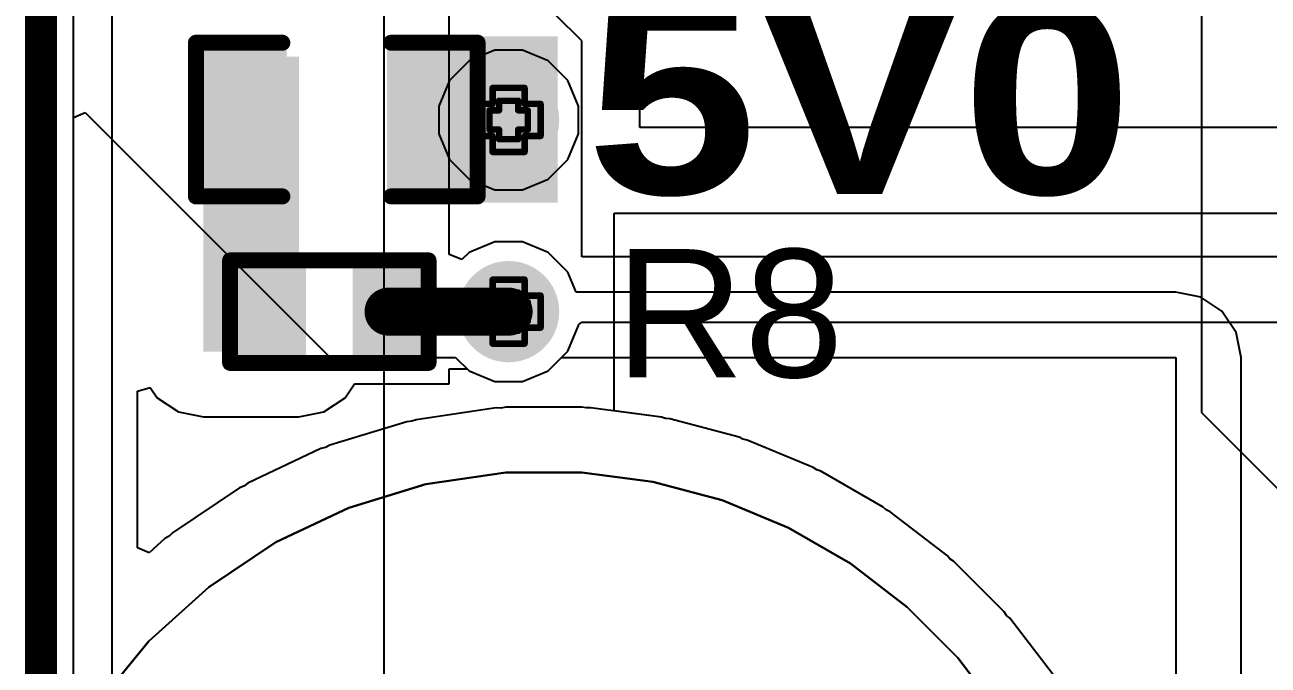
# Model space of a CAD drawing. Header units: inches. Extents: x -3 to 5259, y -3 to 5282.
# Drawn here: x -2.85 to 7.02, y 4.08 to 9.16 of the extents above; entities that cross this region are included whole.
import ezdxf

# ---------------------------------------------------------------- set-up
doc = ezdxf.new("R2010")
doc.units = ezdxf.units.IN
for name, color, linetype in [('Board Outline', 216, 'Continuous'), ('Bottom Layer', 5, 'Continuous'), ('Bottom Solder', 6, 'Continuous'), ('Drill Drawing', 1, 'Continuous'), ('Layer 1', 16, 'Continuous'), ('Layer 2', 76, 'Continuous'), ('Top Layer', 1, 'Continuous'), ('Top Overlay', 2, 'Continuous'), ('Top Paste', 8, 'Continuous'), ('Top Solder', 216, 'Continuous'), ('Via Holes', 16, 'Continuous')]:
    doc.layers.add(name, color=color, linetype=linetype)
doc.styles.add('Arial', font='', dxfattribs={"height": 0.2})
doc.styles.add('Arial Black_Bold', font='', dxfattribs={"height": 0.2})
doc.styles.get('Arial').set_extended_font_data('Arial')
doc.styles.get('Arial Black_Bold').set_extended_font_data('Arial Black', bold=True)

# ---------------------------------------------------------------- blocks, each defined once
blk = doc.blocks.new('R___0402_152')
at = {"layer": 'Top Layer'}
for points in [[(-0.6985, -0.3175), (-0.6985, 0.3175), (-0.2413, 0.3175), (-0.2413, -0.3175)], [(0.2413, -0.3175), (0.2413, 0.3175), (0.6985, 0.3175), (0.6985, -0.3175)]]:
    blk.add_hatch(color=1, dxfattribs=at).paths.add_polyline_path(points)
at = {"layer": 'Top Paste'}
for points in [[(-0.6985, -0.3175), (-0.6985, 0.3175), (-0.2413, 0.3175), (-0.2413, -0.3175)], [(0.2413, -0.3175), (0.2413, 0.3175), (0.6985, 0.3175), (0.6985, -0.3175)]]:
    blk.add_hatch(color=8, dxfattribs=at).paths.add_polyline_path(points)
at = {"layer": 'Top Solder'}
for points in [[(-0.7535, -0.3725), (-0.7535, 0.3725), (-0.1863, 0.3725), (-0.1863, -0.3725)], [(0.1863, -0.3725), (0.1863, 0.3725), (0.7535, 0.3725), (0.7535, -0.3725)]]:
    blk.add_hatch(color=216, dxfattribs=at).paths.add_polyline_path(points)
at = {"layer": 'Top Overlay'}
for points in [[(0.7874, 0.4064, 0.127, 0.127, 0), (-0.7874, 0.4064, 0.127, 0.127, 0)], [(-0.7874, 0.4064, 0.127, 0.127, 0), (-0.7874, -0.4064, 0.127, 0.127, 0)], [(0.7874, 0.4064, 0.127, 0.127, 0), (0.7874, -0.4064, 0.127, 0.127, 0)], [(0.7874, -0.4064, 0.127, 0.127, 0), (-0.7874, -0.4064, 0.127, 0.127, 0)], [(0.8128, -0.4318, 0.00323, 0.00323, 0), (-0.8128, -0.4318, 0.00323, 0.00323, 0)]]:
    blk.add_lwpolyline(points, format="xyseb", dxfattribs=at)
for points in [[(-0.8191, 0.4064, 0.0635, 0.0635, 1), (-0.7556, 0.4064, 0.0635, 0.0635, 1)], [(-0.8191, 0.4064, 0.0635, 0.0635, 1), (-0.7556, 0.4064, 0.0635, 0.0635, 1)], [(0.7556, 0.4064, 0.0635, 0.0635, 1), (0.8191, 0.4064, 0.0635, 0.0635, 1)], [(0.7556, 0.4064, 0.0635, 0.0635, 1), (0.8191, 0.4064, 0.0635, 0.0635, 1)], [(-0.8191, -0.4064, 0.0635, 0.0635, 1), (-0.7556, -0.4064, 0.0635, 0.0635, 1)], [(-0.8191, -0.4064, 0.0635, 0.0635, 1), (-0.7556, -0.4064, 0.0635, 0.0635, 1)], [(0.7556, -0.4064, 0.0635, 0.0635, 1), (0.8191, -0.4064, 0.0635, 0.0635, 1)], [(0.7556, -0.4064, 0.0635, 0.0635, 1), (0.8191, -0.4064, 0.0635, 0.0635, 1)], [(-0.8136, -0.4318, 0.00161, 0.00161, 1), (-0.812, -0.4318, 0.00161, 0.00161, 1)], [(0.812, -0.4318, 0.00161, 0.00161, 1), (0.8136, -0.4318, 0.00161, 0.00161, 1)]]:
    blk.add_lwpolyline(points, format="xyseb", close=True, dxfattribs=at)
blk = doc.blocks.new('LED_0603_175')
at = {"layer": 'Top Layer'}
for points in [[(-1, 0.5), (-0.5, 0.5), (-0.5, -0.5), (-1, -0.5)], [(0.5, 0.5), (1, 0.5), (1, -0.5), (0.5, -0.5)]]:
    blk.add_hatch(color=1, dxfattribs=at).paths.add_polyline_path(points)
at = {"layer": 'Top Overlay'}
blk.add_hatch(color=2, dxfattribs=at).paths.add_polyline_path([(1.1176, -0.6603), (1.7526, -0.6603), (1.7526, 0.6605), (1.1176, 0.6605)])
at = {"layer": 'Top Paste'}
for points in [[(-1, 0.5), (-0.5, 0.5), (-0.5, -0.5), (-1, -0.5)], [(0.5, 0.5), (1, 0.5), (1, -0.5), (0.5, -0.5)]]:
    blk.add_hatch(color=8, dxfattribs=at).paths.add_polyline_path(points)
at = {"layer": 'Top Solder'}
for points in [[(-1.1016, 0.6016), (-0.3984, 0.6016), (-0.3984, -0.6016), (-1.1016, -0.6016)], [(0.3984, 0.6016), (1.1016, 0.6016), (1.1016, -0.6016), (0.3984, -0.6016)]]:
    blk.add_hatch(color=216, dxfattribs=at).paths.add_polyline_path(points)
at = {"layer": 'Top Overlay'}
for points in [[(-1.1176, -0.6096, 0.127, 0.127, 0), (-1.1176, 0.6096, 0.127, 0.127, 0)], [(-1.1176, 0.6096, 0.127, 0.127, 0), (-0.4318, 0.6096, 0.127, 0.127, 0)], [(0.4318, 0.6096, 0.127, 0.127, 0), (1.1176, 0.6096, 0.127, 0.127, 0)], [(1.1176, -0.6096, 0.127, 0.127, 0), (1.1176, 0.6096, 0.127, 0.127, 0)], [(-1.1176, -0.6096, 0.127, 0.127, 0), (-0.4318, -0.6096, 0.127, 0.127, 0)], [(0.4318, -0.6096, 0.127, 0.127, 0), (1.1176, -0.6096, 0.127, 0.127, 0)]]:
    blk.add_lwpolyline(points, format="xyseb", dxfattribs=at)
for points in [[(-1.1494, 0.6096, 0.0635, 0.0635, 1), (-1.0858, 0.6096, 0.0635, 0.0635, 1)], [(-1.1494, 0.6096, 0.0635, 0.0635, 1), (-1.0858, 0.6096, 0.0635, 0.0635, 1)], [(-0.4636, 0.6096, 0.0635, 0.0635, 1), (-0.4001, 0.6096, 0.0635, 0.0635, 1)], [(0.4001, 0.6096, 0.0635, 0.0635, 1), (0.4636, 0.6096, 0.0635, 0.0635, 1)], [(1.0859, 0.6096, 0.0635, 0.0635, 1), (1.1494, 0.6096, 0.0635, 0.0635, 1)], [(1.0859, 0.6096, 0.0635, 0.0635, 1), (1.1494, 0.6096, 0.0635, 0.0635, 1)], [(-1.1494, -0.6096, 0.0635, 0.0635, 1), (-1.0858, -0.6096, 0.0635, 0.0635, 1)], [(-1.1494, -0.6096, 0.0635, 0.0635, 1), (-1.0858, -0.6096, 0.0635, 0.0635, 1)], [(-0.4636, -0.6096, 0.0635, 0.0635, 1), (-0.4001, -0.6096, 0.0635, 0.0635, 1)], [(0.4001, -0.6096, 0.0635, 0.0635, 1), (0.4636, -0.6096, 0.0635, 0.0635, 1)], [(1.0859, -0.6096, 0.0635, 0.0635, 1), (1.1494, -0.6096, 0.0635, 0.0635, 1)], [(1.0859, -0.6096, 0.0635, 0.0635, 1), (1.1494, -0.6096, 0.0635, 0.0635, 1)]]:
    blk.add_lwpolyline(points, format="xyseb", close=True, dxfattribs=at)

msp = doc.modelspace()

# ---------------------------------------------------------------- hatches: boundary and pattern name
at = {"layer": 'Bottom Layer'}
h = msp.add_hatch(color=5, dxfattribs=at)
edge = h.paths.add_edge_path()
edge.add_arc((0.9904, 8.4041), 0.3, 0, 360)
h = msp.add_hatch(color=5, dxfattribs=at)
edge = h.paths.add_edge_path()
edge.add_arc((0.9904, 6.8834), 0.3, 0, 360)
at = {"layer": 'Bottom Solder'}
h = msp.add_hatch(color=6, dxfattribs=at)
edge = h.paths.add_edge_path()
edge.add_arc((0.9904, 8.4041), 0.4016, 0, 360)
h = msp.add_hatch(color=6, dxfattribs=at)
edge = h.paths.add_edge_path()
edge.add_arc((0.9904, 6.8834), 0.4016, 0, 360)
at = {"layer": 'Layer 1'}
h = msp.add_hatch(color=16, dxfattribs=at)
edge = h.paths.add_edge_path()
edge.add_arc((0.9904, 8.4041), 0.3, 0, 360)
h = msp.add_hatch(color=16, dxfattribs=at)
edge = h.paths.add_edge_path()
edge.add_arc((0.9904, 6.8834), 0.3, 0, 360)
at = {"layer": 'Layer 2'}
h = msp.add_hatch(color=76, dxfattribs=at)
edge = h.paths.add_edge_path()
edge.add_arc((0.9904, 8.4041), 0.3, 0, 360)
h = msp.add_hatch(color=76, dxfattribs=at)
edge = h.paths.add_edge_path()
edge.add_arc((0.9904, 6.8834), 0.3, 0, 360)
at = {"layer": 'Top Layer'}
for points in [[(-1.4328, 6.5659), (-0.6741, 6.5659), (-0.6741, 8.9074), (-1.4328, 8.9074)], [(0.3762, 8.7048), (0.3762, 8.1027), (0.9904, 8.1027), (0.9904, 8.7048)]]:
    msp.add_hatch(color=1, dxfattribs=at).paths.add_polyline_path(points)
h = msp.add_hatch(color=1, dxfattribs=at)
edge = h.paths.add_edge_path()
edge.add_arc((0.9904, 8.4041), 0.3, 0, 360)
h = msp.add_hatch(color=1, dxfattribs=at)
edge = h.paths.add_edge_path()
edge.add_arc((0.9904, 6.8834), 0.3, 0, 360)
at = {"layer": 'Top Solder'}
h = msp.add_hatch(color=216, dxfattribs=at)
edge = h.paths.add_edge_path()
edge.add_arc((0.9904, 8.4041), 0.4016, 0, 360)
h = msp.add_hatch(color=216, dxfattribs=at)
edge = h.paths.add_edge_path()
edge.add_arc((0.9904, 6.8834), 0.4016, 0, 360)
at = {"layer": 'Via Holes'}
h = msp.add_hatch(color=7, dxfattribs=at)
edge = h.paths.add_edge_path()
edge.add_arc((0.9904, 8.4041), 0.15, 0, 360)
h = msp.add_hatch(color=7, dxfattribs=at)
edge = h.paths.add_edge_path()
edge.add_arc((0.9904, 6.8834), 0.15, 0, 360)

# ---------------------------------------------------------------- linework, layer by layer
at = {"layer": 'Board Outline'}
msp.add_lwpolyline([(-2.7223, -2.7223, 0.254, 0.254, 0), (-2.7223, 107.2777, 0.254, 0.254, 0)], format="xyseb", dxfattribs=at)
at = {"layer": 'Bottom Layer'}
for p, q in [((2.032, 8.3431), (2.032, 18.248)), ((33.2232, 8.3431), (2.032, 8.3431)), ((1.8276, 6.0967), (1.8276, 7.6637)), ((1.8276, 7.6637), (29.113, 7.6637)), ((2.2031, 6.0473), (1.8276, 6.0967)), ((2.2354, 6.0363), (2.2031, 6.0473)), ((2.2695, 6.0341), (2.2354, 6.0363)), ((2.819, 5.8868), (2.2695, 6.0341)), ((2.8497, 5.8717), (2.819, 5.8868)), ((2.8832, 5.865), (2.8497, 5.8717)), ((3.4087, 5.6473), (2.8832, 5.865)), ((3.4372, 5.6284), (3.4087, 5.6473)), ((3.4695, 5.6174), (3.4372, 5.6284)), ((0.9669, 5.608), (0.3336, 5.5141)), ((1.287, 5.608), (0.9669, 5.608)), ((1.5715, 5.608), (1.287, 5.608)), ((2.1355, 5.5338), (1.5715, 5.608)), ((2.685, 5.3865), (2.1355, 5.5338)), ((3.9622, 5.3329), (3.4695, 5.6174)), ((0.3336, 5.5141), (-0.2791, 5.3282)), ((3.2105, 5.1688), (2.685, 5.3865)), ((3.9879, 5.3104), (3.9622, 5.3329)), ((-0.2791, 5.3282), (-0.8578, 5.0545)), ((4.0185, 5.2953), (3.9879, 5.3104)), ((4.4698, 4.949), (4.0185, 5.2953)), ((3.7032, 4.8844), (3.2105, 5.1688)), ((-0.8578, 5.0545), (-1.3901, 4.6988)), ((4.4923, 4.9233), (4.4698, 4.949)), ((4.1545, 4.5381), (3.7032, 4.8844)), ((4.5208, 4.9043), (4.4923, 4.9233)), ((4.923, 4.5021), (4.5208, 4.9043)), ((-1.3901, 4.6988), (-1.8645, 4.2688)), ((4.5568, 4.1358), (4.1545, 4.5381)), ((4.942, 4.4737), (4.923, 4.5021)), ((4.9677, 4.4511), (4.942, 4.4737)), ((5.314, 3.9998), (4.9677, 4.4511)), ((-1.8645, 4.2688), (-2.2707, 3.7739)), ((4.9031, 3.6845), (4.5568, 4.1358))]:
    msp.add_line(p, q, dxfattribs=at)
at = {"layer": 'Bottom Solder'}
for p, q in [((0.9669, 5.608), (0.3336, 5.5141)), ((1.287, 5.608), (0.9669, 5.608)), ((1.5715, 5.608), (1.287, 5.608)), ((2.1355, 5.5338), (1.5715, 5.608)), ((2.685, 5.3865), (2.1355, 5.5338)), ((0.3336, 5.5141), (-0.2791, 5.3282)), ((3.2105, 5.1688), (2.685, 5.3865)), ((-0.2791, 5.3282), (-0.8578, 5.0545)), ((3.7032, 4.8844), (3.2105, 5.1688)), ((-0.8578, 5.0545), (-1.3901, 4.6988)), ((4.1545, 4.5381), (3.7032, 4.8844)), ((-1.3901, 4.6988), (-1.8645, 4.2688)), ((4.5568, 4.1358), (4.1545, 4.5381)), ((-1.8645, 4.2688), (-2.2707, 3.7739)), ((4.9031, 3.6845), (4.5568, 4.1358))]:
    msp.add_line(p, q, dxfattribs=at)
at = {"layer": 'Drill Drawing'}
for points in [[(0.8634, 8.5311, 0.0508, 0.0508, 0), (0.8634, 8.6581, 0.0508, 0.0508, 0)], [(0.8634, 8.6581, 0.0508, 0.0508, 0), (1.1174, 8.6581, 0.0508, 0.0508, 0)], [(1.1174, 8.5311, 0.0508, 0.0508, 0), (1.1174, 8.6581, 0.0508, 0.0508, 0)], [(0.7364, 8.2771, 0.0508, 0.0508, 0), (0.7364, 8.5311, 0.0508, 0.0508, 0)], [(0.7364, 8.5311, 0.0508, 0.0508, 0), (0.8634, 8.5311, 0.0508, 0.0508, 0)], [(0.838, 8.3279, 0.0508, 0.0508, 0), (0.838, 8.4803, 0.0508, 0.0508, 0)], [(0.838, 8.4803, 0.0508, 0.0508, 0), (0.9142, 8.4803, 0.0508, 0.0508, 0)], [(0.9142, 8.4803, 0.0508, 0.0508, 0), (0.9142, 8.5565, 0.0508, 0.0508, 0)], [(0.9142, 8.5565, 0.0508, 0.0508, 0), (1.0666, 8.5565, 0.0508, 0.0508, 0)], [(1.0666, 8.4803, 0.0508, 0.0508, 0), (1.0666, 8.5565, 0.0508, 0.0508, 0)], [(1.0666, 8.4803, 0.0508, 0.0508, 0), (1.1428, 8.4803, 0.0508, 0.0508, 0)], [(1.1174, 8.5311, 0.0508, 0.0508, 0), (1.2444, 8.5311, 0.0508, 0.0508, 0)], [(1.1428, 8.3279, 0.0508, 0.0508, 0), (1.1428, 8.4803, 0.0508, 0.0508, 0)], [(1.2444, 8.2771, 0.0508, 0.0508, 0), (1.2444, 8.5311, 0.0508, 0.0508, 0)], [(0.7364, 8.2771, 0.0508, 0.0508, 0), (0.8634, 8.2771, 0.0508, 0.0508, 0)], [(0.838, 8.3279, 0.0508, 0.0508, 0), (0.9142, 8.3279, 0.0508, 0.0508, 0)], [(0.8634, 8.1501, 0.0508, 0.0508, 0), (0.8634, 8.2771, 0.0508, 0.0508, 0)], [(0.9142, 8.2517, 0.0508, 0.0508, 0), (0.9142, 8.3279, 0.0508, 0.0508, 0)], [(1.0666, 8.3279, 0.0508, 0.0508, 0), (1.1428, 8.3279, 0.0508, 0.0508, 0)], [(1.0666, 8.2517, 0.0508, 0.0508, 0), (1.0666, 8.3279, 0.0508, 0.0508, 0)], [(1.1174, 8.2771, 0.0508, 0.0508, 0), (1.2444, 8.2771, 0.0508, 0.0508, 0)], [(1.1174, 8.1501, 0.0508, 0.0508, 0), (1.1174, 8.2771, 0.0508, 0.0508, 0)], [(0.9142, 8.2517, 0.0508, 0.0508, 0), (1.0666, 8.2517, 0.0508, 0.0508, 0)], [(0.8634, 8.1501, 0.0508, 0.0508, 0), (1.1174, 8.1501, 0.0508, 0.0508, 0)], [(0.8634, 7.0104, 0.0508, 0.0508, 0), (0.8634, 7.1374, 0.0508, 0.0508, 0)], [(0.8634, 7.1374, 0.0508, 0.0508, 0), (1.1174, 7.1374, 0.0508, 0.0508, 0)], [(1.1174, 7.0104, 0.0508, 0.0508, 0), (1.1174, 7.1374, 0.0508, 0.0508, 0)], [(0.7364, 6.7564, 0.0508, 0.0508, 0), (0.7364, 7.0104, 0.0508, 0.0508, 0)], [(0.7364, 7.0104, 0.0508, 0.0508, 0), (0.8634, 7.0104, 0.0508, 0.0508, 0)], [(0.9142, 6.9596, 0.0508, 0.0508, 0), (0.9142, 7.0358, 0.0508, 0.0508, 0)], [(0.9142, 7.0358, 0.0508, 0.0508, 0), (1.0666, 7.0358, 0.0508, 0.0508, 0)], [(1.0666, 6.9596, 0.0508, 0.0508, 0), (1.0666, 7.0358, 0.0508, 0.0508, 0)], [(1.1174, 7.0104, 0.0508, 0.0508, 0), (1.2444, 7.0104, 0.0508, 0.0508, 0)], [(1.2444, 6.7564, 0.0508, 0.0508, 0), (1.2444, 7.0104, 0.0508, 0.0508, 0)], [(0.838, 6.8072, 0.0508, 0.0508, 0), (0.838, 6.9596, 0.0508, 0.0508, 0)], [(0.838, 6.9596, 0.0508, 0.0508, 0), (0.9142, 6.9596, 0.0508, 0.0508, 0)], [(1.0666, 6.9596, 0.0508, 0.0508, 0), (1.1428, 6.9596, 0.0508, 0.0508, 0)], [(1.1428, 6.8072, 0.0508, 0.0508, 0), (1.1428, 6.9596, 0.0508, 0.0508, 0)], [(0.838, 6.8072, 0.0508, 0.0508, 0), (0.9142, 6.8072, 0.0508, 0.0508, 0)], [(0.9142, 6.731, 0.0508, 0.0508, 0), (0.9142, 6.8072, 0.0508, 0.0508, 0)], [(1.0666, 6.8072, 0.0508, 0.0508, 0), (1.1428, 6.8072, 0.0508, 0.0508, 0)], [(1.0666, 6.731, 0.0508, 0.0508, 0), (1.0666, 6.8072, 0.0508, 0.0508, 0)], [(0.7364, 6.7564, 0.0508, 0.0508, 0), (0.8634, 6.7564, 0.0508, 0.0508, 0)], [(0.8634, 6.6294, 0.0508, 0.0508, 0), (0.8634, 6.7564, 0.0508, 0.0508, 0)], [(0.9142, 6.731, 0.0508, 0.0508, 0), (1.0666, 6.731, 0.0508, 0.0508, 0)], [(1.1174, 6.7564, 0.0508, 0.0508, 0), (1.2444, 6.7564, 0.0508, 0.0508, 0)], [(1.1174, 6.6294, 0.0508, 0.0508, 0), (1.1174, 6.7564, 0.0508, 0.0508, 0)], [(0.8634, 6.6294, 0.0508, 0.0508, 0), (1.1174, 6.6294, 0.0508, 0.0508, 0)]]:
    msp.add_lwpolyline(points, format="xyseb", dxfattribs=at)
for points in [[(0.8507, 8.6581, 0.0254, 0.0254, 1), (0.8761, 8.6581, 0.0254, 0.0254, 1)], [(0.8507, 8.6581, 0.0254, 0.0254, 1), (0.8761, 8.6581, 0.0254, 0.0254, 1)], [(1.1047, 8.6581, 0.0254, 0.0254, 1), (1.1301, 8.6581, 0.0254, 0.0254, 1)], [(1.1047, 8.6581, 0.0254, 0.0254, 1), (1.1301, 8.6581, 0.0254, 0.0254, 1)], [(0.7237, 8.5311, 0.0254, 0.0254, 1), (0.7491, 8.5311, 0.0254, 0.0254, 1)], [(0.7237, 8.5311, 0.0254, 0.0254, 1), (0.7491, 8.5311, 0.0254, 0.0254, 1)], [(0.8253, 8.4803, 0.0254, 0.0254, 1), (0.8507, 8.4803, 0.0254, 0.0254, 1)], [(0.8253, 8.4803, 0.0254, 0.0254, 1), (0.8507, 8.4803, 0.0254, 0.0254, 1)], [(0.8507, 8.5311, 0.0254, 0.0254, 1), (0.8761, 8.5311, 0.0254, 0.0254, 1)], [(0.8507, 8.5311, 0.0254, 0.0254, 1), (0.8761, 8.5311, 0.0254, 0.0254, 1)], [(0.9015, 8.5565, 0.0254, 0.0254, 1), (0.9269, 8.5565, 0.0254, 0.0254, 1)], [(0.9015, 8.5565, 0.0254, 0.0254, 1), (0.9269, 8.5565, 0.0254, 0.0254, 1)], [(0.9015, 8.4803, 0.0254, 0.0254, 1), (0.9269, 8.4803, 0.0254, 0.0254, 1)], [(0.9015, 8.4803, 0.0254, 0.0254, 1), (0.9269, 8.4803, 0.0254, 0.0254, 1)], [(1.0539, 8.5565, 0.0254, 0.0254, 1), (1.0793, 8.5565, 0.0254, 0.0254, 1)], [(1.0539, 8.5565, 0.0254, 0.0254, 1), (1.0793, 8.5565, 0.0254, 0.0254, 1)], [(1.0539, 8.4803, 0.0254, 0.0254, 1), (1.0793, 8.4803, 0.0254, 0.0254, 1)], [(1.0539, 8.4803, 0.0254, 0.0254, 1), (1.0793, 8.4803, 0.0254, 0.0254, 1)], [(1.1047, 8.5311, 0.0254, 0.0254, 1), (1.1301, 8.5311, 0.0254, 0.0254, 1)], [(1.1047, 8.5311, 0.0254, 0.0254, 1), (1.1301, 8.5311, 0.0254, 0.0254, 1)], [(1.1301, 8.4803, 0.0254, 0.0254, 1), (1.1555, 8.4803, 0.0254, 0.0254, 1)], [(1.1301, 8.4803, 0.0254, 0.0254, 1), (1.1555, 8.4803, 0.0254, 0.0254, 1)], [(1.2317, 8.5311, 0.0254, 0.0254, 1), (1.2571, 8.5311, 0.0254, 0.0254, 1)], [(1.2317, 8.5311, 0.0254, 0.0254, 1), (1.2571, 8.5311, 0.0254, 0.0254, 1)], [(0.7237, 8.2771, 0.0254, 0.0254, 1), (0.7491, 8.2771, 0.0254, 0.0254, 1)], [(0.7237, 8.2771, 0.0254, 0.0254, 1), (0.7491, 8.2771, 0.0254, 0.0254, 1)], [(0.8253, 8.3279, 0.0254, 0.0254, 1), (0.8507, 8.3279, 0.0254, 0.0254, 1)], [(0.8253, 8.3279, 0.0254, 0.0254, 1), (0.8507, 8.3279, 0.0254, 0.0254, 1)], [(0.8507, 8.2771, 0.0254, 0.0254, 1), (0.8761, 8.2771, 0.0254, 0.0254, 1)], [(0.8507, 8.2771, 0.0254, 0.0254, 1), (0.8761, 8.2771, 0.0254, 0.0254, 1)], [(0.9015, 8.3279, 0.0254, 0.0254, 1), (0.9269, 8.3279, 0.0254, 0.0254, 1)], [(0.9015, 8.3279, 0.0254, 0.0254, 1), (0.9269, 8.3279, 0.0254, 0.0254, 1)], [(1.0539, 8.3279, 0.0254, 0.0254, 1), (1.0793, 8.3279, 0.0254, 0.0254, 1)], [(1.0539, 8.3279, 0.0254, 0.0254, 1), (1.0793, 8.3279, 0.0254, 0.0254, 1)], [(1.1047, 8.2771, 0.0254, 0.0254, 1), (1.1301, 8.2771, 0.0254, 0.0254, 1)], [(1.1047, 8.2771, 0.0254, 0.0254, 1), (1.1301, 8.2771, 0.0254, 0.0254, 1)], [(1.1301, 8.3279, 0.0254, 0.0254, 1), (1.1555, 8.3279, 0.0254, 0.0254, 1)], [(1.1301, 8.3279, 0.0254, 0.0254, 1), (1.1555, 8.3279, 0.0254, 0.0254, 1)], [(1.2317, 8.2771, 0.0254, 0.0254, 1), (1.2571, 8.2771, 0.0254, 0.0254, 1)], [(1.2317, 8.2771, 0.0254, 0.0254, 1), (1.2571, 8.2771, 0.0254, 0.0254, 1)], [(0.9015, 8.2517, 0.0254, 0.0254, 1), (0.9269, 8.2517, 0.0254, 0.0254, 1)], [(0.9015, 8.2517, 0.0254, 0.0254, 1), (0.9269, 8.2517, 0.0254, 0.0254, 1)], [(1.0539, 8.2517, 0.0254, 0.0254, 1), (1.0793, 8.2517, 0.0254, 0.0254, 1)], [(1.0539, 8.2517, 0.0254, 0.0254, 1), (1.0793, 8.2517, 0.0254, 0.0254, 1)], [(0.8507, 8.1501, 0.0254, 0.0254, 1), (0.8761, 8.1501, 0.0254, 0.0254, 1)], [(0.8507, 8.1501, 0.0254, 0.0254, 1), (0.8761, 8.1501, 0.0254, 0.0254, 1)], [(1.1047, 8.1501, 0.0254, 0.0254, 1), (1.1301, 8.1501, 0.0254, 0.0254, 1)], [(1.1047, 8.1501, 0.0254, 0.0254, 1), (1.1301, 8.1501, 0.0254, 0.0254, 1)], [(0.8507, 7.1374, 0.0254, 0.0254, 1), (0.8761, 7.1374, 0.0254, 0.0254, 1)], [(0.8507, 7.1374, 0.0254, 0.0254, 1), (0.8761, 7.1374, 0.0254, 0.0254, 1)], [(1.1047, 7.1374, 0.0254, 0.0254, 1), (1.1301, 7.1374, 0.0254, 0.0254, 1)], [(1.1047, 7.1374, 0.0254, 0.0254, 1), (1.1301, 7.1374, 0.0254, 0.0254, 1)], [(0.7237, 7.0104, 0.0254, 0.0254, 1), (0.7491, 7.0104, 0.0254, 0.0254, 1)], [(0.7237, 7.0104, 0.0254, 0.0254, 1), (0.7491, 7.0104, 0.0254, 0.0254, 1)], [(0.8507, 7.0104, 0.0254, 0.0254, 1), (0.8761, 7.0104, 0.0254, 0.0254, 1)], [(0.8507, 7.0104, 0.0254, 0.0254, 1), (0.8761, 7.0104, 0.0254, 0.0254, 1)], [(0.9015, 7.0358, 0.0254, 0.0254, 1), (0.9269, 7.0358, 0.0254, 0.0254, 1)], [(0.9015, 7.0358, 0.0254, 0.0254, 1), (0.9269, 7.0358, 0.0254, 0.0254, 1)], [(1.0539, 7.0358, 0.0254, 0.0254, 1), (1.0793, 7.0358, 0.0254, 0.0254, 1)], [(1.0539, 7.0358, 0.0254, 0.0254, 1), (1.0793, 7.0358, 0.0254, 0.0254, 1)], [(1.1047, 7.0104, 0.0254, 0.0254, 1), (1.1301, 7.0104, 0.0254, 0.0254, 1)], [(1.1047, 7.0104, 0.0254, 0.0254, 1), (1.1301, 7.0104, 0.0254, 0.0254, 1)], [(1.2317, 7.0104, 0.0254, 0.0254, 1), (1.2571, 7.0104, 0.0254, 0.0254, 1)], [(1.2317, 7.0104, 0.0254, 0.0254, 1), (1.2571, 7.0104, 0.0254, 0.0254, 1)], [(0.8253, 6.9596, 0.0254, 0.0254, 1), (0.8507, 6.9596, 0.0254, 0.0254, 1)], [(0.8253, 6.9596, 0.0254, 0.0254, 1), (0.8507, 6.9596, 0.0254, 0.0254, 1)], [(0.9015, 6.9596, 0.0254, 0.0254, 1), (0.9269, 6.9596, 0.0254, 0.0254, 1)], [(0.9015, 6.9596, 0.0254, 0.0254, 1), (0.9269, 6.9596, 0.0254, 0.0254, 1)], [(1.0539, 6.9596, 0.0254, 0.0254, 1), (1.0793, 6.9596, 0.0254, 0.0254, 1)], [(1.0539, 6.9596, 0.0254, 0.0254, 1), (1.0793, 6.9596, 0.0254, 0.0254, 1)], [(1.1301, 6.9596, 0.0254, 0.0254, 1), (1.1555, 6.9596, 0.0254, 0.0254, 1)], [(1.1301, 6.9596, 0.0254, 0.0254, 1), (1.1555, 6.9596, 0.0254, 0.0254, 1)], [(0.8253, 6.8072, 0.0254, 0.0254, 1), (0.8507, 6.8072, 0.0254, 0.0254, 1)], [(0.8253, 6.8072, 0.0254, 0.0254, 1), (0.8507, 6.8072, 0.0254, 0.0254, 1)], [(0.9015, 6.8072, 0.0254, 0.0254, 1), (0.9269, 6.8072, 0.0254, 0.0254, 1)], [(0.9015, 6.8072, 0.0254, 0.0254, 1), (0.9269, 6.8072, 0.0254, 0.0254, 1)], [(1.0539, 6.8072, 0.0254, 0.0254, 1), (1.0793, 6.8072, 0.0254, 0.0254, 1)], [(1.0539, 6.8072, 0.0254, 0.0254, 1), (1.0793, 6.8072, 0.0254, 0.0254, 1)], [(1.1301, 6.8072, 0.0254, 0.0254, 1), (1.1555, 6.8072, 0.0254, 0.0254, 1)], [(1.1301, 6.8072, 0.0254, 0.0254, 1), (1.1555, 6.8072, 0.0254, 0.0254, 1)], [(0.7237, 6.7564, 0.0254, 0.0254, 1), (0.7491, 6.7564, 0.0254, 0.0254, 1)], [(0.7237, 6.7564, 0.0254, 0.0254, 1), (0.7491, 6.7564, 0.0254, 0.0254, 1)], [(0.8507, 6.7564, 0.0254, 0.0254, 1), (0.8761, 6.7564, 0.0254, 0.0254, 1)], [(0.8507, 6.7564, 0.0254, 0.0254, 1), (0.8761, 6.7564, 0.0254, 0.0254, 1)], [(0.9015, 6.731, 0.0254, 0.0254, 1), (0.9269, 6.731, 0.0254, 0.0254, 1)], [(0.9015, 6.731, 0.0254, 0.0254, 1), (0.9269, 6.731, 0.0254, 0.0254, 1)], [(1.0539, 6.731, 0.0254, 0.0254, 1), (1.0793, 6.731, 0.0254, 0.0254, 1)], [(1.0539, 6.731, 0.0254, 0.0254, 1), (1.0793, 6.731, 0.0254, 0.0254, 1)], [(1.1047, 6.7564, 0.0254, 0.0254, 1), (1.1301, 6.7564, 0.0254, 0.0254, 1)], [(1.1047, 6.7564, 0.0254, 0.0254, 1), (1.1301, 6.7564, 0.0254, 0.0254, 1)], [(1.2317, 6.7564, 0.0254, 0.0254, 1), (1.2571, 6.7564, 0.0254, 0.0254, 1)], [(1.2317, 6.7564, 0.0254, 0.0254, 1), (1.2571, 6.7564, 0.0254, 0.0254, 1)], [(0.8507, 6.6294, 0.0254, 0.0254, 1), (0.8761, 6.6294, 0.0254, 0.0254, 1)], [(0.8507, 6.6294, 0.0254, 0.0254, 1), (0.8761, 6.6294, 0.0254, 0.0254, 1)], [(1.1047, 6.6294, 0.0254, 0.0254, 1), (1.1301, 6.6294, 0.0254, 0.0254, 1)], [(1.1047, 6.6294, 0.0254, 0.0254, 1), (1.1301, 6.6294, 0.0254, 0.0254, 1)]]:
    msp.add_lwpolyline(points, format="xyseb", close=True, dxfattribs=at)
at = {"layer": 'Layer 1'}
for p, q in [((-2.4634, -2.4634), (-2.4634, 107.0187)), ((0, 22.098), (0, -2.4634)), ((0.518, 7.3381), (0.518, 14.2469)), ((-2.4634, 8.4243), (-2.3695, 8.4632)), ((-2.4634, -2.4634), (-2.4634, 8.4243)), ((-2.3695, 8.4632), (-0.427, 6.5207)), ((0.8802, 7.4374), (0.6766, 7.3531)), ((1.1006, 7.4374), (0.8802, 7.4374)), ((1.3042, 7.3531), (1.1006, 7.4374)), ((0.6196, 7.2961), (0.518, 7.3381)), ((0.6766, 7.3531), (0.6196, 7.2961)), ((1.46, 7.1972), (1.3042, 7.3531)), ((1.5257, 7.0386), (1.46, 7.1972)), ((6.2857, 7.0386), (1.5257, 7.0386)), ((6.4839, 6.9992), (6.2857, 7.0386)), ((6.652, 6.8869), (6.4839, 6.9992)), ((6.7643, 6.7189), (6.652, 6.8869)), ((6.8037, 6.5207), (6.7643, 6.7189)), ((-0.427, 6.5207), (0.5696, 6.5207)), ((0.5696, 6.5207), (0.6766, 6.4137)), ((1.3042, 6.4137), (1.4111, 6.5207)), ((1.4111, 6.5207), (6.2857, 6.5207)), ((6.2857, 6.5207), (6.2857, -0.889)), ((6.8037, -0.371), (6.8037, 6.5207)), ((0.6766, 6.4137), (0.8802, 6.3294)), ((0.8802, 6.3294), (1.1006, 6.3294)), ((1.1006, 6.3294), (1.3042, 6.4137))]:
    msp.add_line(p, q, dxfattribs=at)
at = {"layer": 'Layer 2'}
for p, q in [((-2.1576, -2.0155), (-2.1576, 106.5637)), ((6.4895, 19.8762), (6.4895, 6.0834)), ((0.8802, 8.9581), (0.6766, 8.8738)), ((1.1006, 8.9581), (0.8802, 8.9581)), ((1.3042, 8.8738), (1.1006, 8.9581)), ((0.6766, 8.8738), (0.5208, 8.7179)), ((1.4601, 8.7179), (1.3042, 8.8738)), ((0.5208, 8.7179), (0.4364, 8.5143)), ((1.5444, 8.5143), (1.4601, 8.7179)), ((0.4364, 8.5143), (0.4364, 8.2939)), ((1.5444, 8.2939), (1.5444, 8.5143)), ((0.4364, 8.2939), (0.5208, 8.0903)), ((1.4601, 8.0903), (1.5444, 8.2939)), ((0.5208, 8.0903), (0.6766, 7.9344)), ((1.3042, 7.9344), (1.4601, 8.0903)), ((0.6766, 7.9344), (0.8802, 7.8501)), ((1.1006, 7.8501), (1.3042, 7.9344)), ((0.8802, 7.8501), (1.1006, 7.8501)), ((6.4895, 6.0834), (8.5598, 4.0132))]:
    msp.add_line(p, q, dxfattribs=at)
at = {"layer": 'Top Layer'}
for p, q in [((1.5715, 9.0307), (1.3655, 9.2366)), ((1.5715, 7.3177), (1.5715, 9.0307)), ((16.6565, 7.3177), (1.5715, 7.3177)), ((1.46, 6.5696), (1.5444, 6.7732)), ((1.5444, 6.7775), (1.5715, 6.7998)), ((1.5444, 6.7732), (1.5444, 6.7775)), ((1.5715, 6.7998), (10.133, 6.7998)), ((1.3042, 6.4137), (1.46, 6.5696)), ((0.5197, 6.3119), (0.5197, 6.4302)), ((0.5197, 6.4302), (0.6601, 6.4302)), ((0.6601, 6.4302), (0.6766, 6.4137)), ((0.6766, 6.4137), (0.8802, 6.3294)), ((0.8802, 6.3294), (1.1006, 6.3294)), ((1.1006, 6.3294), (1.3042, 6.4137)), ((-1.9558, 6.2513), (-1.8542, 6.2822)), ((-1.9558, 5.0105), (-1.9558, 6.2513)), ((-1.8542, 6.2822), (-1.7991, 6.1997)), ((-0.3079, 6.1997), (-0.2329, 6.3119)), ((-0.2329, 6.3119), (0.5197, 6.3119)), ((-1.7991, 6.1997), (-1.631, 6.0874)), ((-0.4759, 6.0874), (-0.3079, 6.1997)), ((0.8909, 6.1204), (0.2576, 6.0264)), ((0.9293, 6.1185), (0.8909, 6.1204)), ((0.9669, 6.126), (0.9293, 6.1185)), ((1.5715, 6.126), (0.9669, 6.126)), ((1.605, 6.1193), (1.5715, 6.126)), ((1.6391, 6.1215), (1.605, 6.1193)), ((2.2031, 6.0473), (1.6391, 6.1215)), ((-1.631, 6.0874), (-1.4328, 6.0479)), ((-1.4328, 6.0479), (-0.6741, 6.0479)), ((-0.6741, 6.0479), (-0.4759, 6.0874)), ((0.2576, 6.0264), (0.2215, 6.0135)), ((2.2354, 6.0363), (2.2031, 6.0473)), ((2.2695, 6.0341), (2.2354, 6.0363)), ((2.819, 5.8868), (2.2695, 6.0341)), ((0.1833, 6.0097), (-0.4294, 5.8239)), ((0.2215, 6.0135), (0.1833, 6.0097)), ((-0.4294, 5.8239), (-0.4633, 5.8058)), ((2.8497, 5.8717), (2.819, 5.8868)), ((2.8832, 5.865), (2.8497, 5.8717)), ((3.4087, 5.6473), (2.8832, 5.865)), ((-0.5005, 5.7964), (-1.0793, 5.5227)), ((-0.4633, 5.8058), (-0.5005, 5.7964)), ((3.4372, 5.6284), (3.4087, 5.6473)), ((3.4695, 5.6174), (3.4372, 5.6284)), ((0.9669, 5.608), (0.3336, 5.5141)), ((1.287, 5.608), (0.9669, 5.608)), ((1.5715, 5.608), (1.287, 5.608)), ((2.1355, 5.5338), (1.5715, 5.608)), ((2.685, 5.3865), (2.1355, 5.5338)), ((3.9622, 5.3329), (3.4695, 5.6174)), ((-1.1456, 5.4851), (-1.6779, 5.1295)), ((-1.1101, 5.4998), (-1.1456, 5.4851)), ((-1.0793, 5.5227), (-1.1101, 5.4998)), ((0.3336, 5.5141), (-0.2791, 5.3282)), ((3.2105, 5.1688), (2.685, 5.3865)), ((3.9879, 5.3104), (3.9622, 5.3329)), ((-0.2791, 5.3282), (-0.8578, 5.0545)), ((4.0185, 5.2953), (3.9879, 5.3104)), ((4.4698, 4.949), (4.0185, 5.2953)), ((3.7032, 4.8844), (3.2105, 5.1688)), ((-1.738, 5.0826), (-1.8629, 4.9693)), ((-1.7051, 5.1023), (-1.738, 5.0826)), ((-1.6779, 5.1295), (-1.7051, 5.1023)), ((-0.8578, 5.0545), (-1.3901, 4.6988)), ((-1.8629, 4.9693), (-1.9558, 5.0105)), ((4.4923, 4.9233), (4.4698, 4.949)), ((4.1545, 4.5381), (3.7032, 4.8844)), ((4.5208, 4.9043), (4.4923, 4.9233)), ((4.923, 4.5021), (4.5208, 4.9043)), ((-1.3901, 4.6988), (-1.8645, 4.2688)), ((4.5568, 4.1358), (4.1545, 4.5381)), ((4.942, 4.4737), (4.923, 4.5021)), ((4.9677, 4.4511), (4.942, 4.4737)), ((5.314, 3.9998), (4.9677, 4.4511)), ((-1.8645, 4.2688), (-2.2707, 3.7739)), ((4.9031, 3.6845), (4.5568, 4.1358))]:
    msp.add_line(p, q, dxfattribs=at)
msp.add_lwpolyline([(0.0371, 6.8834, 0.381, 0.381, 0), (0.9904, 6.8834, 0.381, 0.381, 0)], format="xyseb", dxfattribs=at)
for points in [[(-0.0582, 6.8834, 0.1905, 0.1905, 1), (0.1323, 6.8834, 0.1905, 0.1905, 1)], [(0.8951, 6.8834, 0.1905, 0.1905, 1), (1.0856, 6.8834, 0.1905, 0.1905, 1)]]:
    msp.add_lwpolyline(points, format="xyseb", close=True, dxfattribs=at)
at = {"layer": 'Top Solder'}
for p, q in [((0.3336, 5.5141), (0.9669, 5.608)), ((0.9669, 5.608), (1.287, 5.608)), ((1.287, 5.608), (1.5715, 5.608)), ((1.5715, 5.608), (2.1355, 5.5338)), ((2.1355, 5.5338), (2.685, 5.3865)), ((-0.279, 5.3282), (0.3336, 5.5141)), ((2.685, 5.3865), (3.2105, 5.1688)), ((-0.8578, 5.0545), (-0.279, 5.3282)), ((3.2105, 5.1688), (3.7032, 4.8844)), ((-1.3901, 4.6988), (-0.8578, 5.0545)), ((3.7032, 4.8844), (4.1545, 4.5381)), ((-1.8645, 4.2688), (-1.3901, 4.6988)), ((4.1545, 4.5381), (4.5568, 4.1358)), ((-2.2707, 3.7739), (-1.8645, 4.2688)), ((4.5568, 4.1358), (4.9031, 3.6845))]:
    msp.add_line(p, q, dxfattribs=at)

# ---------------------------------------------------------------- block references
msp.add_blockref('LED_0603_175', (-0.3738, 8.4074))
at = {"rotation": 180}
msp.add_blockref('R___0402_152', (-0.4328, 6.8834), dxfattribs=at)

# ---------------------------------------------------------------- texts
at = {"layer": 'Top Overlay', "style": 'Arial Black_Bold'}
msp.add_text('5V0', height=1.524, rotation=360, dxfattribs=at).set_placement((1.6069, 7.816))
at = {"layer": 'Top Overlay', "style": 'Arial'}
msp.add_text('R8', height=1.016, dxfattribs=at).set_placement((1.835, 6.3635))

doc.saveas('drawing.dxf')
